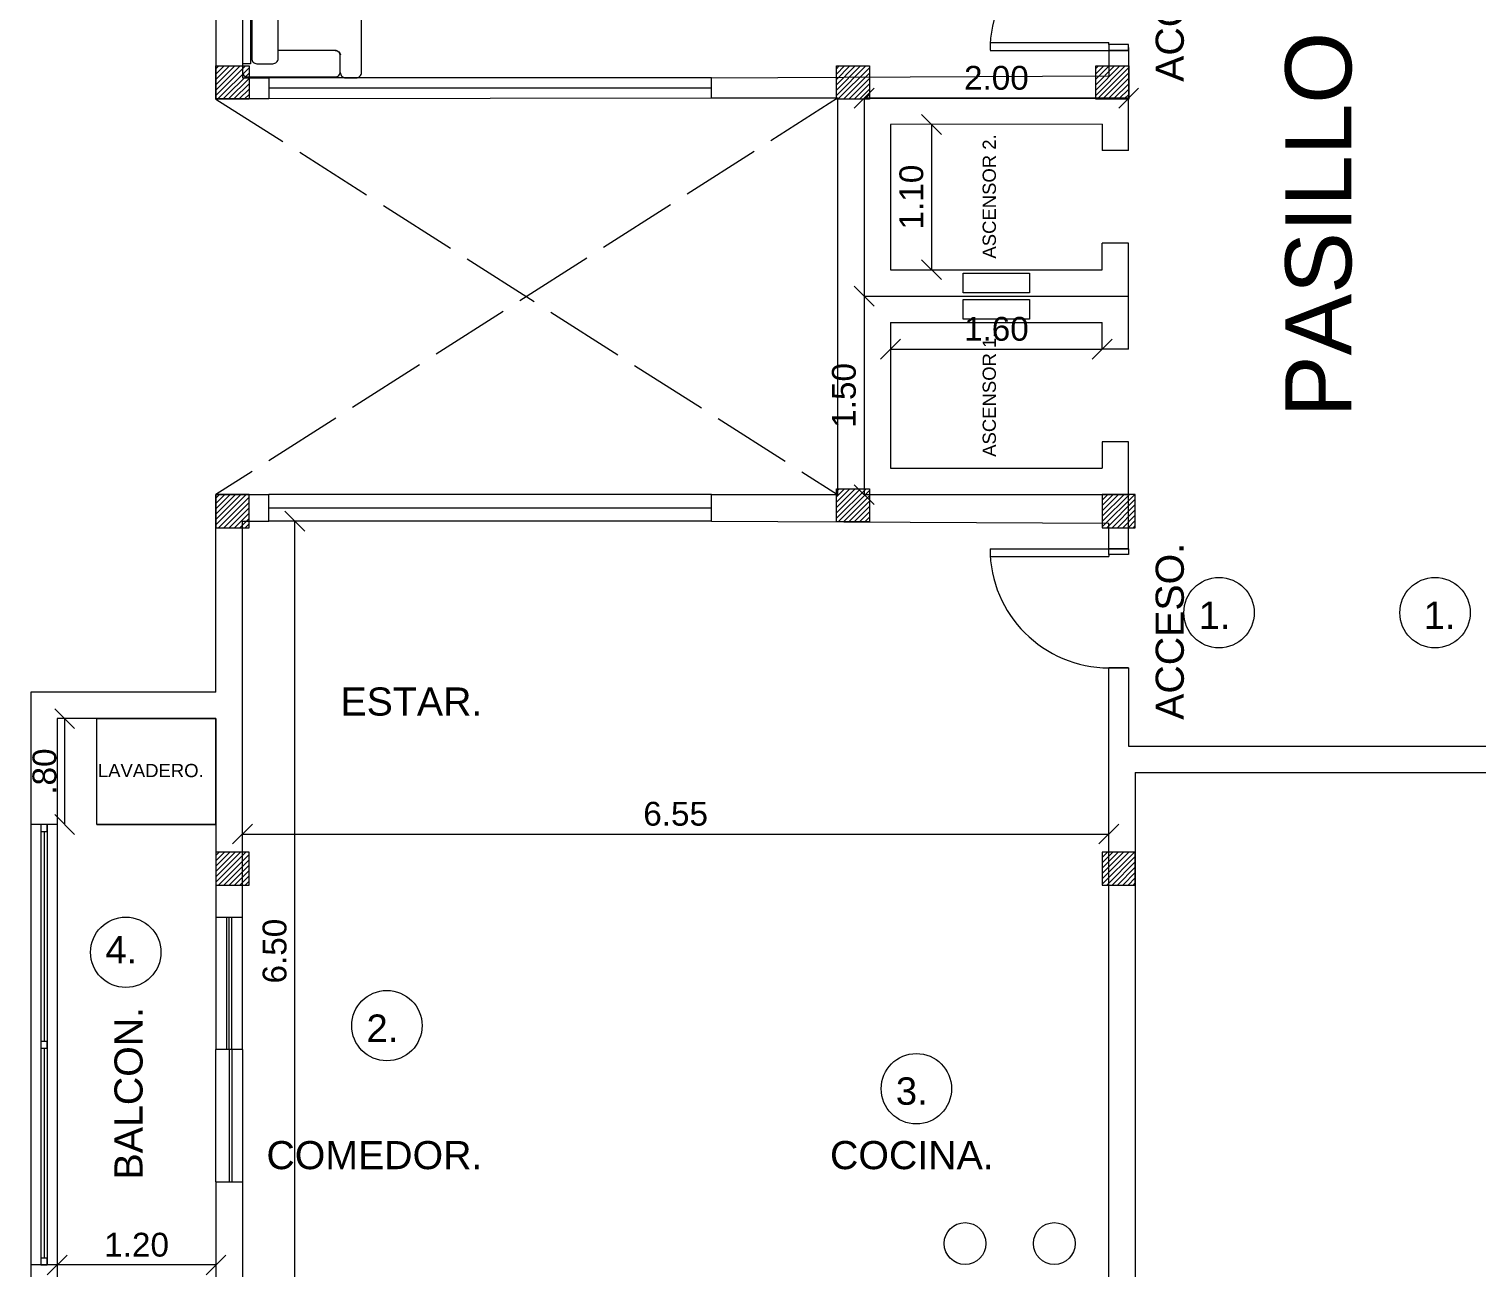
# Model space of a CAD drawing. Header units: millimetres. Extents: x 2444.3 to 2532.4, y 2068.2 to 2109.
# Drawn here: x 2464.28 to 2475.23, y 2077.14 to 2086.51 of the extents above; entities that cross this region are included whole.
import ezdxf

# ---------------------------------------------------------------- set-up
doc = ezdxf.new("R2010")
doc.units = ezdxf.units.MM
doc.linetypes.add('ACAD_ISO02W100', pattern=[15, 12, -3])
doc.layers.get('0').update_dxf_attribs({"color": 4})
for name, color, linetype in [('CARP-MARCO-PUERTAS', 102, 'Continuous'), ('columnas', 254, 'Continuous'), ('hº aº', 251, 'Continuous'), ('MOBILIARIO1', 7, 'Continuous')]:
    doc.layers.add(name, color=color, linetype=linetype)
doc.styles.get("Standard").update_dxf_attribs({"font": 'arial.ttf'})
doc.dimstyles.new('Para Interiores', dxfattribs={"dimtxt": 0.18, "dimasz": 0.15, "dimexe": 0.18, "dimexo": 0.0625, "dimgap": 0.06, "dimtad": 1, "dimzin": 4, "dimdsep": 46, "dimtxsty": 'Standard', "dimblk": 'OBLIQUE', "dimcen": 1, "dimse1": 1, "dimse2": 1, "dimclrd": 2, "dimadec": 0, "dimazin": 0, "dimtfac": 1, "dimtofl": 0, "dimtmove": 0, "dimatfit": 3, "dimfxl": 1, "dimtolj": 1, "dimtzin": 0, "dimarcsym": 1})

# ---------------------------------------------------------------- blocks, each defined once
blk = doc.blocks.new('_Oblique')
at = {"color": 0, "linetype": 'ByBlock', "lineweight": -2}
blk.add_line((-0.5, -0.5), (0.5, 0.5), dxfattribs=at)
blk = doc.blocks.new('*D20')
at = {"color": 2, "lineweight": -2, "transparency": 16777216}
blk.add_line((2466.294, 2076.29), (2466.294, 2082.79), dxfattribs=at)
at = {"layer": 'Defpoints', "color": 0, "transparency": 16777216}
for p in [(2466.294, 2082.79), (2469.385, 2082.79), (2469.385, 2076.29)]:
    blk.add_point(p, dxfattribs=at)
at = {"color": 2, "lineweight": -2, "transparency": 16777216, "xscale": 0.15, "yscale": 0.15, "zscale": 0.15}
for p, rotation in [((2466.294, 2082.79), 90), ((2466.294, 2076.29), 270)]:
    blk.add_blockref('_Oblique', p, dxfattribs=dict(at, rotation=rotation))
at = {"color": 0, "transparency": 16777216, "insert": (2466.142, 2079.54), "char_height": 0.18, "attachment_point": 5, "rotation": 90}
blk.add_mtext('\\A1;6.50', dxfattribs=at)
blk = doc.blocks.new('*D28')
at = {"color": 2, "lineweight": -2, "transparency": 16777216}
blk.add_line((2465.898, 2080.425), (2472.448, 2080.425), dxfattribs=at)
at = {"layer": 'Defpoints', "color": 0, "transparency": 16777216}
for p in [(2465.898, 2080.425), (2472.448, 2080.425), (2472.448, 2080.425)]:
    blk.add_point(p, dxfattribs=at)
at = {"color": 2, "lineweight": -2, "transparency": 16777216, "xscale": 0.15, "yscale": 0.15, "zscale": 0.15, "rotation": 180}
blk.add_blockref('_Oblique', (2465.898, 2080.425), dxfattribs=at)
at = {"color": 2, "lineweight": -2, "transparency": 16777216, "xscale": 0.15, "yscale": 0.15, "zscale": 0.15}
blk.add_blockref('_Oblique', (2472.448, 2080.425), dxfattribs=at)
at = {"color": 0, "transparency": 16777216, "insert": (2469.173, 2080.577), "char_height": 0.18, "attachment_point": 5}
blk.add_mtext('\\A1;6.55', dxfattribs=at)
blk = doc.blocks.new('*D45')
at = {"color": 2, "lineweight": -2, "transparency": 16777216}
blk.add_line((2465.698, 2077.168), (2464.498, 2077.168), dxfattribs=at)
at = {"layer": 'Defpoints', "color": 0, "transparency": 16777216}
for p in [(2464.498, 2081.297), (2465.698, 2081.297), (2464.498, 2077.168)]:
    blk.add_point(p, dxfattribs=at)
at = {"color": 2, "lineweight": -2, "transparency": 16777216, "xscale": 0.15, "yscale": 0.15, "zscale": 0.15, "rotation": 180}
blk.add_blockref('_Oblique', (2464.498, 2077.168), dxfattribs=at)
at = {"color": 2, "lineweight": -2, "transparency": 16777216, "xscale": 0.15, "yscale": 0.15, "zscale": 0.15}
blk.add_blockref('_Oblique', (2465.698, 2077.168), dxfattribs=at)
at = {"color": 0, "transparency": 16777216, "insert": (2465.098, 2077.32), "char_height": 0.18, "attachment_point": 5}
blk.add_mtext('\\A1;1.20', dxfattribs=at)
blk = doc.blocks.new('*D44')
at = {"color": 2, "lineweight": -2, "transparency": 16777216}
blk.add_line((2464.554, 2081.297), (2464.554, 2080.497), dxfattribs=at)
at = {"layer": 'Defpoints', "color": 0, "transparency": 16777216}
for p in [(2464.964, 2081.297), (2464.554, 2080.497), (2464.964, 2080.497)]:
    blk.add_point(p, dxfattribs=at)
at = {"color": 2, "lineweight": -2, "transparency": 16777216, "xscale": 0.15, "yscale": 0.15, "zscale": 0.15}
for p, rotation in [((2464.554, 2081.297), 90), ((2464.554, 2080.497), 270)]:
    blk.add_blockref('_Oblique', p, dxfattribs=dict(at, rotation=rotation))
at = {"color": 0, "transparency": 16777216, "insert": (2464.402, 2080.897), "char_height": 0.18, "attachment_point": 5, "rotation": 90}
blk.add_mtext('\\A1;.80', dxfattribs=at)
blk = doc.blocks.new('*D52')
at = {"color": 2, "lineweight": -2, "transparency": 16777216}
blk.add_line((2471.108, 2085.788), (2471.108, 2084.69), dxfattribs=at)
at = {"layer": 'Defpoints', "color": 0, "transparency": 16777216}
for p in [(2471.401, 2085.788), (2471.108, 2084.69), (2471.401, 2084.69)]:
    blk.add_point(p, dxfattribs=at)
at = {"color": 2, "lineweight": -2, "transparency": 16777216, "xscale": 0.15, "yscale": 0.15, "zscale": 0.15}
for p, rotation in [((2471.108, 2085.788), 90), ((2471.108, 2084.69), 270)]:
    blk.add_blockref('_Oblique', p, dxfattribs=dict(at, rotation=rotation))
at = {"color": 0, "transparency": 16777216, "insert": (2470.956, 2085.239), "char_height": 0.18, "attachment_point": 5, "rotation": 90}
blk.add_mtext('\\A1;1.10', dxfattribs=at)
blk = doc.blocks.new('*D58')
at = {"color": 2, "lineweight": -2, "transparency": 16777216}
blk.add_line((2470.598, 2084.49), (2470.598, 2082.99), dxfattribs=at)
at = {"layer": 'Defpoints', "color": 0, "transparency": 16777216}
for p in [(2470.598, 2084.49), (2470.598, 2082.99), (2470.598, 2082.99)]:
    blk.add_point(p, dxfattribs=at)
at = {"color": 2, "lineweight": -2, "transparency": 16777216, "xscale": 0.15, "yscale": 0.15, "zscale": 0.15}
for p, rotation in [((2470.598, 2084.49), 90), ((2470.598, 2082.99), 270)]:
    blk.add_blockref('_Oblique', p, dxfattribs=dict(at, rotation=rotation))
at = {"color": 0, "transparency": 16777216, "insert": (2470.446, 2083.74), "char_height": 0.18, "attachment_point": 5, "rotation": 90}
blk.add_mtext('\\A1;1.50', dxfattribs=at)
blk = doc.blocks.new('*D59')
at = {"color": 2, "lineweight": -2, "transparency": 16777216}
blk.add_line((2470.598, 2085.987), (2472.598, 2085.987), dxfattribs=at)
at = {"layer": 'Defpoints', "color": 0, "transparency": 16777216}
for p in [(2470.598, 2085.987), (2472.598, 2085.987), (2472.598, 2085.987)]:
    blk.add_point(p, dxfattribs=at)
at = {"color": 2, "lineweight": -2, "transparency": 16777216, "xscale": 0.15, "yscale": 0.15, "zscale": 0.15, "rotation": 180}
blk.add_blockref('_Oblique', (2470.598, 2085.987), dxfattribs=at)
at = {"color": 2, "lineweight": -2, "transparency": 16777216, "xscale": 0.15, "yscale": 0.15, "zscale": 0.15}
blk.add_blockref('_Oblique', (2472.598, 2085.987), dxfattribs=at)
at = {"color": 0, "transparency": 16777216, "insert": (2471.598, 2086.139), "char_height": 0.18, "attachment_point": 5}
blk.add_mtext('\\A1;2.00', dxfattribs=at)
blk = doc.blocks.new('*D60')
at = {"color": 2, "lineweight": -2, "transparency": 16777216}
blk.add_line((2470.798, 2084.09), (2472.398, 2084.09), dxfattribs=at)
at = {"layer": 'Defpoints', "color": 0, "transparency": 16777216}
for p in [(2470.798, 2084.09), (2472.398, 2084.09), (2472.398, 2084.09)]:
    blk.add_point(p, dxfattribs=at)
at = {"color": 2, "lineweight": -2, "transparency": 16777216, "xscale": 0.15, "yscale": 0.15, "zscale": 0.15, "rotation": 180}
blk.add_blockref('_Oblique', (2470.798, 2084.09), dxfattribs=at)
at = {"color": 2, "lineweight": -2, "transparency": 16777216, "xscale": 0.15, "yscale": 0.15, "zscale": 0.15}
blk.add_blockref('_Oblique', (2472.398, 2084.09), dxfattribs=at)
at = {"color": 0, "transparency": 16777216, "insert": (2471.598, 2084.242), "char_height": 0.18, "attachment_point": 5}
blk.add_mtext('\\A1;1.60', dxfattribs=at)
blk = doc.blocks.new('ST90X220')
for points in [[(-0.892, -0.27), (-0.892, -0.7, -0.414214), (-0.932, -0.74), (-1.052, -0.74, -0.414214), (-1.092, -0.7), (-1.092, -0.04, -0.414214), (-1.052, 0), (1.052, 0, -0.414214), (1.092, -0.04), (1.092, -0.7, -0.414214), (1.052, -0.74), (0.932, -0.74, -0.414214), (0.892, -0.7), (0.892, -0.27)], [(-1.059, -0.74, 0.414214), (-1.099, -0.78), (-1.099, -0.86, 0.414214), (-1.059, -0.9), (-0.349, -0.9, 0.414214), (-0.309, -0.86), (-0.309, -0.31, 0.414214), (-0.349, -0.27)], [(1.059, -0.74, -0.414214), (1.099, -0.78), (1.099, -0.86, -0.414214), (1.059, -0.9), (0.349, -0.9, -0.414214), (0.309, -0.86), (0.309, -0.31, -0.414214), (0.349, -0.27)]]:
    blk.add_lwpolyline(points, format="xyb")
blk.add_lwpolyline([(-0.992, 0), (-0.992, -0.06), (0.992, -0.06), (0.992, 0)])
for points in [[(-0.952, -0.07, 0.414214), (-0.992, -0.11), (-0.992, -0.23, 0.414214), (-0.952, -0.27), (-0.348, -0.27, 0.414214), (-0.308, -0.23), (-0.308, -0.11, 0.414214), (-0.348, -0.07)], [(0.254, -0.07, -0.414214), (0.294, -0.11), (0.294, -0.23, -0.414214), (0.254, -0.27), (-0.259, -0.27, -0.414214), (-0.299, -0.23), (-0.299, -0.11, -0.414214), (-0.259, -0.07)], [(0.952, -0.07, -0.414214), (0.992, -0.11), (0.992, -0.23, -0.414214), (0.952, -0.27), (0.35, -0.27, -0.414214), (0.31, -0.23), (0.31, -0.11, -0.414214), (0.35, -0.07)], [(0.294, -0.86, -0.414214), (0.254, -0.9), (-0.257, -0.9, -0.414214), (-0.297, -0.86), (-0.297, -0.31, -0.414214), (-0.257, -0.27), (0.254, -0.27, -0.414214), (0.294, -0.31)]]:
    blk.add_lwpolyline(points, format="xyb", close=True)
blk.add_arc((0.93, -0.703), 0.0378, 178.3598, 263.0603)

msp = doc.modelspace()

# ---------------------------------------------------------------- hatches: boundary and pattern name
at = {"layer": 'hº aº'}
h = msp.add_hatch(dxfattribs=at)
h.set_pattern_fill('ANSI31', color=256, scale=0.009, style=0)
h.set_pattern_definition([(45, (1827.424884, 1653.79068), (-0.0202055763, 0.0202055763), [])])
h.paths.add_polyline_path([(2465.698, 2086.23), (2465.948, 2086.23), (2465.948, 2085.981), (2465.698, 2085.981)])
h = msp.add_hatch(dxfattribs=at)
h.set_pattern_fill('ANSI31', color=256, scale=0.009, style=0)
h.set_pattern_definition([(45, (1832.115792, 1653.79068), (-0.0202055763, 0.0202055763), [])])
h.paths.add_polyline_path([(2470.389, 2086.23), (2470.639, 2086.23), (2470.639, 2085.981), (2470.389, 2085.981)])
h = msp.add_hatch(dxfattribs=at)
h.set_pattern_fill('ANSI31', color=256, scale=0.009, style=0)
h.set_pattern_definition([(45, (1834.075553, 1653.79068), (-0.0202055763, 0.0202055763), [])])
h.paths.add_polyline_path([(2472.349, 2086.23), (2472.599, 2086.23), (2472.599, 2085.981), (2472.349, 2085.981)])
h = msp.add_hatch(dxfattribs=at)
h.set_pattern_fill('ANSI31', color=256, scale=0.009, style=0)
h.set_pattern_definition([(45, (1832.115792, 1650.595014), (-0.0202055763, 0.0202055763), [])])
h.paths.add_polyline_path([(2470.389, 2083.035), (2470.639, 2083.035), (2470.639, 2082.786), (2470.389, 2082.786)])
h = msp.add_hatch(dxfattribs=at)
h.set_pattern_fill('ANSI31', color=256, scale=0.009, angle=180, style=0)
h.set_pattern_definition([(225, (3117.87086, 2515.179444), (0.0202055763, -0.0202055763), [])])
h.paths.add_polyline_path([(2465.698, 2082.74), (2465.948, 2082.74), (2465.948, 2082.989), (2465.698, 2082.989)])
h = msp.add_hatch(dxfattribs=at)
h.set_pattern_fill('ANSI31', color=256, scale=0.009, angle=180, style=0)
h.set_pattern_definition([(225, (3111.170863, 2515.179444), (0.0202055763, -0.0202055763), [])])
h.paths.add_polyline_path([(2472.398, 2082.74), (2472.648, 2082.74), (2472.648, 2082.989), (2472.398, 2082.989)])
h = msp.add_hatch(dxfattribs=at)
h.set_pattern_fill('ANSI31', color=256, scale=0.009, angle=180, style=0)
h.set_pattern_definition([(225, (3117.87086, 2512.47858), (0.0202055763, -0.0202055763), [])])
h.paths.add_polyline_path([(2465.698, 2080.039), (2465.948, 2080.039), (2465.948, 2080.288), (2465.698, 2080.288)])
h = msp.add_hatch(dxfattribs=at)
h.set_pattern_fill('ANSI31', color=256, scale=0.009, angle=180, style=0)
h.set_pattern_definition([(225, (3111.170856, 2512.47858), (0.0202055763, -0.0202055763), [])])
h.paths.add_polyline_path([(2472.398, 2080.039), (2472.648, 2080.039), (2472.648, 2080.288), (2472.398, 2080.288)])

# ---------------------------------------------------------------- linework, layer by layer
at = {"color": 4}
for p, q in [((2465.898, 2089.133), (2465.898, 2086.14)), ((2465.698, 2087.433), (2465.698, 2085.98)), ((2471.551, 2086.406), (2472.448, 2086.407)), ((2472.448, 2086.392), (2472.448, 2086.407)), ((2471.55, 2086.348), (2472.448, 2086.348)), ((2472.598, 2086.348), (2472.448, 2086.348)), ((2472.448, 2086.348), (2472.448, 2086.155)), ((2472.598, 2086.37), (2472.598, 2085.99)), ((2465.898, 2086.14), (2466.098, 2086.14)), ((2469.443, 2086.14), (2472.448, 2086.155)), ((2466.098, 2085.981), (2465.698, 2085.981)), ((2470.398, 2085.987), (2469.443, 2085.986)), ((2470.398, 2085.99), (2470.398, 2082.99)), ((2470.598, 2085.99), (2470.598, 2082.99)), ((2472.598, 2085.99), (2470.598, 2085.987)), ((2472.598, 2085.59), (2472.598, 2085.99)), ((2472.398, 2085.79), (2470.798, 2085.787)), ((2470.798, 2085.787), (2470.798, 2084.69)), ((2472.398, 2085.79), (2472.398, 2085.59)), ((2472.598, 2085.59), (2472.398, 2085.59)), ((2472.398, 2084.69), (2472.398, 2084.89)), ((2472.598, 2084.89), (2472.398, 2084.89)), ((2472.598, 2084.09), (2472.598, 2084.89)), ((2470.798, 2084.69), (2472.398, 2084.69)), ((2471.348, 2084.515), (2471.348, 2084.665)), ((2471.348, 2084.665), (2471.848, 2084.665)), ((2471.848, 2084.665), (2471.848, 2084.515)), ((2470.598, 2084.49), (2472.598, 2084.49)), ((2471.848, 2084.515), (2471.348, 2084.515)), ((2471.348, 2084.316), (2471.348, 2084.466)), ((2471.348, 2084.466), (2471.848, 2084.466)), ((2471.848, 2084.466), (2471.848, 2084.316)), ((2470.798, 2084.29), (2472.398, 2084.29)), ((2470.798, 2084.29), (2470.798, 2083.19)), ((2471.848, 2084.316), (2471.348, 2084.316)), ((2472.398, 2084.09), (2472.398, 2084.29)), ((2472.598, 2084.09), (2472.398, 2084.09)), ((2472.398, 2083.39), (2472.398, 2083.19)), ((2472.598, 2083.39), (2472.398, 2083.39)), ((2472.598, 2082.99), (2472.598, 2083.39)), ((2470.798, 2083.19), (2472.398, 2083.19)), ((2465.698, 2082.99), (2466.098, 2082.99)), ((2465.698, 2081.497), (2465.698, 2082.99)), ((2469.443, 2082.99), (2470.398, 2082.99)), ((2470.598, 2082.99), (2472.598, 2082.99)), ((2472.598, 2082.581), (2472.598, 2082.99)), ((2465.898, 2079.797), (2465.898, 2082.79)), ((2465.898, 2082.79), (2466.098, 2082.79)), ((2469.443, 2082.79), (2472.448, 2082.775)), ((2472.448, 2082.581), (2472.448, 2082.775)), ((2471.55, 2082.581), (2472.448, 2082.581)), ((2472.598, 2082.581), (2472.448, 2082.581)), ((2471.551, 2082.523), (2472.448, 2082.522)), ((2472.448, 2082.537), (2472.448, 2082.522)), ((2472.448, 2076.666), (2472.448, 2081.681)), ((2472.448, 2081.681), (2472.598, 2081.681)), ((2472.598, 2081.681), (2472.448, 2081.681)), ((2472.598, 2081.681), (2472.448, 2081.681)), ((2472.598, 2081.681), (2472.598, 2081.09)), ((2465.698, 2081.297), (2464.498, 2081.297)), ((2464.498, 2081.297), (2464.498, 2080.497)), ((2465.698, 2081.297), (2465.698, 2080.497)), ((2472.598, 2081.09), (2475.598, 2081.09)), ((2472.648, 2080.89), (2475.548, 2080.89)), ((2472.648, 2080.89), (2472.648, 2076.666)), ((2464.798, 2080.497), (2465.698, 2080.497)), ((2465.698, 2077.797), (2465.698, 2076.297)), ((2465.898, 2077.797), (2465.898, 2076.29))]:
    msp.add_line(p, q, dxfattribs=at)
at = {"color": 102}
for p, q in [((2466.098, 2086.14), (2466.098, 2085.981)), ((2469.443, 2085.986), (2469.443, 2086.14)), ((2466.098, 2082.79), (2466.098, 2082.99)), ((2469.443, 2082.99), (2466.098, 2082.99)), ((2469.443, 2082.79), (2469.443, 2082.99)), ((2466.098, 2082.89), (2469.443, 2082.89)), ((2469.443, 2082.79), (2466.098, 2082.79)), ((2464.298, 2080.497), (2464.298, 2077.168)), ((2464.373, 2080.445), (2464.373, 2078.858)), ((2465.698, 2079.797), (2465.898, 2079.797)), ((2464.373, 2078.858), (2464.373, 2077.219)), ((2465.698, 2077.797), (2465.898, 2077.797))]:
    msp.add_line(p, q, dxfattribs=at)
at = {"color": 4, "linetype": 'ACAD_ISO02W100', "ltscale": 0.05}
for p, q in [((2470.398, 2085.987), (2465.698, 2082.99)), ((2465.698, 2085.98), (2470.398, 2082.99))]:
    msp.add_line(p, q, dxfattribs=at)
at = {"color": 5}
for p, q in [((2465.698, 2081.497), (2464.298, 2081.497)), ((2464.298, 2081.497), (2464.298, 2080.497)), ((2465.698, 2081.297), (2464.498, 2081.297)), ((2464.498, 2081.297), (2464.498, 2080.497)), ((2464.498, 2080.497), (2464.298, 2080.497)), ((2465.698, 2080.497), (2465.698, 2079.797)), ((2465.698, 2077.797), (2465.698, 2076.297)), ((2464.498, 2077.168), (2464.298, 2077.168)), ((2464.298, 2077.168), (2464.298, 2076.097)), ((2464.498, 2077.168), (2464.498, 2076.297))]:
    msp.add_line(p, q, dxfattribs=at)
at = {"color": 7}
for p, q in [((2464.798, 2080.497), (2464.798, 2081.297)), ((2464.798, 2081.297), (2465.698, 2081.297)), ((2465.698, 2080.497), (2465.698, 2081.297)), ((2465.698, 2080.497), (2464.798, 2080.497))]:
    msp.add_line(p, q, dxfattribs=at)
for points in [[(2472.448, 2086.348), (2472.598, 2086.348), (2472.598, 2086.392), (2472.448, 2086.392)], [(2472.448, 2082.581), (2472.598, 2082.581), (2472.598, 2082.537), (2472.448, 2082.537)], [(2464.423, 2080.497), (2464.373, 2080.497), (2464.373, 2080.445), (2464.423, 2080.445)], [(2464.423, 2078.858), (2464.373, 2078.858), (2464.373, 2078.807), (2464.423, 2078.807)], [(2464.423, 2077.219), (2464.373, 2077.219), (2464.373, 2077.168), (2464.423, 2077.168)]]:
    msp.add_lwpolyline(points, close=True, dxfattribs=at)
for centre in [(2473.281, 2082.098), (2474.914, 2082.098), (2465.016, 2079.531), (2466.99, 2078.977), (2470.993, 2078.5)]:
    msp.add_circle(centre, 0.266, dxfattribs=at)
at = {"color": 1}
for centre in [(2471.361, 2077.33), (2472.036, 2077.33)]:
    msp.add_circle(centre, 0.158, dxfattribs=at)
at = {"color": 7}
for centre, start, end in [((2472.45, 2086.348), 89.9993, 179.9725), ((2472.45, 2082.581), 180.0275, 270.0007)]:
    msp.add_arc(centre, 0.9, start, end, dxfattribs=at)
at = {"layer": 'CARP-MARCO-PUERTAS'}
for p, q in [((2469.443, 2086.14), (2466.098, 2086.14)), ((2469.443, 2086.063), (2466.098, 2086.063)), ((2469.443, 2085.986), (2466.098, 2085.981)), ((2464.423, 2080.497), (2464.423, 2077.168)), ((2464.498, 2080.497), (2464.498, 2077.168)), ((2464.398, 2080.445), (2464.398, 2078.858)), ((2465.698, 2079.797), (2465.698, 2078.797)), ((2465.778, 2079.797), (2465.778, 2078.797)), ((2465.798, 2078.797), (2465.798, 2079.797)), ((2465.818, 2078.797), (2465.818, 2079.797)), ((2465.898, 2078.797), (2465.898, 2079.797)), ((2464.398, 2078.807), (2464.398, 2077.219)), ((2465.898, 2078.797), (2465.698, 2078.797)), ((2465.698, 2077.797), (2465.698, 2078.797)), ((2465.898, 2078.797), (2465.698, 2078.797)), ((2465.798, 2078.797), (2465.798, 2077.797)), ((2465.818, 2078.797), (2465.818, 2077.797)), ((2465.898, 2078.797), (2465.898, 2077.797))]:
    msp.add_line(p, q, dxfattribs=at)
at = {"layer": 'columnas'}
for points in [[(2465.698, 2086.23), (2465.948, 2086.23), (2465.948, 2085.98), (2465.698, 2085.98)], [(2470.389, 2086.23), (2470.639, 2086.23), (2470.639, 2085.98), (2470.389, 2085.98)], [(2472.349, 2086.23), (2472.599, 2086.23), (2472.599, 2085.98), (2472.349, 2085.98)], [(2470.389, 2083.035), (2470.639, 2083.035), (2470.639, 2082.785), (2470.389, 2082.785)], [(2465.698, 2082.74), (2465.948, 2082.74), (2465.948, 2082.99), (2465.698, 2082.99)], [(2472.398, 2082.74), (2472.648, 2082.74), (2472.648, 2082.99), (2472.398, 2082.99)], [(2465.698, 2080.039), (2465.948, 2080.039), (2465.948, 2080.289), (2465.698, 2080.289)], [(2472.398, 2080.039), (2472.648, 2080.039), (2472.648, 2080.289), (2472.398, 2080.289)]]:
    msp.add_lwpolyline(points, close=True, dxfattribs=at)

# ---------------------------------------------------------------- block references
at = {"layer": 'MOBILIARIO1', "xscale": -1, "rotation": 89.99893098206694}
msp.add_blockref('ST90X220', (2465.898, 2087.239), dxfattribs=at)

# ---------------------------------------------------------------- texts
at = {"color": 7, "rotation": 90}
for s, width, insert, char_height, attachment_point in [('{\\H5x;ACCESO.}', 6.18774, (2473.018, 2087.447), 0.04254, 9), ('{\\H5x;PASILLO}', 6.18774, (2473.782, 2083.576), 0.1, 1), ('ASCENSOR 2.', 6.20163, (2471.494, 2084.774), 0.1, 1), ('ASCENSOR 1.', 6.20163, (2471.494, 2083.276), 0.1, 1), ('{\\H5x;ACCESO.}', 6.18774, (2473.018, 2081.288), 0.04254, 7), ('{\\H5x;BALCON.}', 6.18774, (2465.146, 2077.814), 0.04254, 7)]:
    msp.add_mtext_dynamic_manual_height_columns(s, width=width, gutter_width=12.5, heights=[0], dxfattribs=dict(at, insert=insert, char_height=char_height, attachment_point=attachment_point))
at = {"color": 7}
for s, width, insert, char_height, attachment_point in [('{\\H5x;1.}', 6.18774, (2473.368, 2081.975), 0.0414, 9), ('{\\H5x;1.}', 6.18774, (2474.828, 2081.975), 0.0414, 7), ('{\\H5x;ESTAR.}', 6.18774, (2467.712, 2081.317), 0.04254, 9), ('LAVADERO.', 6.20163, (2465.605, 2080.955), 0.1, 3), ('{\\H5x;4.}', 6.18774, (2465.103, 2079.654), 0.0414, 3), ('{\\H5x;2.}', 6.18774, (2467.077, 2078.854), 0.0414, 9), ('{\\H5x;3.}', 6.18774, (2471.079, 2078.376), 0.0414, 9), ('{\\H5x;\\PCOMEDOR.}', 6.18774, (2467.712, 2077.889), 0.0425, 9), ('{\\H5x;COCINA.}', 6.18774, (2471.578, 2077.889), 0.04254, 9)]:
    msp.add_mtext_dynamic_manual_height_columns(s, width=width, gutter_width=12.5, heights=[0], dxfattribs=dict(at, insert=insert, char_height=char_height, attachment_point=attachment_point))

# ---------------------------------------------------------------- dimensions: what is measured, and where the dimension line sits
at = {"color": 2}
for base, p1, p2, picture, middle in [((2472.598, 2085.987), (2470.598, 2085.987), (2472.598, 2085.987), '*D59', (2471.598, 2086.139)), ((2472.398, 2084.09), (2470.798, 2084.09), (2472.398, 2084.09), '*D60', (2471.598, 2084.242))]:
    dim = msp.add_linear_dim(base=base, p1=p1, p2=p2, dimstyle='Para Interiores', dxfattribs=at)
    dim.commit()
    dim.dimension.update_dxf_attribs({"geometry": picture, "text_midpoint": middle})
for base, p1, p2, angle, picture, middle in [((2471.108, 2084.69), (2471.401, 2085.788), (2471.401, 2084.69), 90, '*D52', (2470.956, 2085.239)), ((2470.598, 2082.99), (2470.598, 2084.49), (2470.598, 2082.99), 90, '*D58', (2470.446, 2083.74)), ((2466.294, 2082.79), (2469.385, 2076.29), (2469.385, 2082.79), 270, '*D20', (2466.142, 2079.54)), ((2464.554, 2080.497), (2464.964, 2081.297), (2464.964, 2080.497), 90, '*D44', (2464.402, 2080.897)), ((2464.498, 2077.168), (2465.698, 2081.297), (2464.498, 2081.297), 180, '*D45', (2465.098, 2077.32)), ((2472.448, 2080.425), (2465.898, 2080.425), (2472.448, 2080.425), 180, '*D28', (2469.173, 2080.577))]:
    dim = msp.add_linear_dim(base=base, p1=p1, p2=p2, angle=angle, dimstyle='Para Interiores', dxfattribs=at)
    dim.commit()
    dim.dimension.update_dxf_attribs({"geometry": picture, "text_midpoint": middle})

doc.saveas('drawing.dxf')
